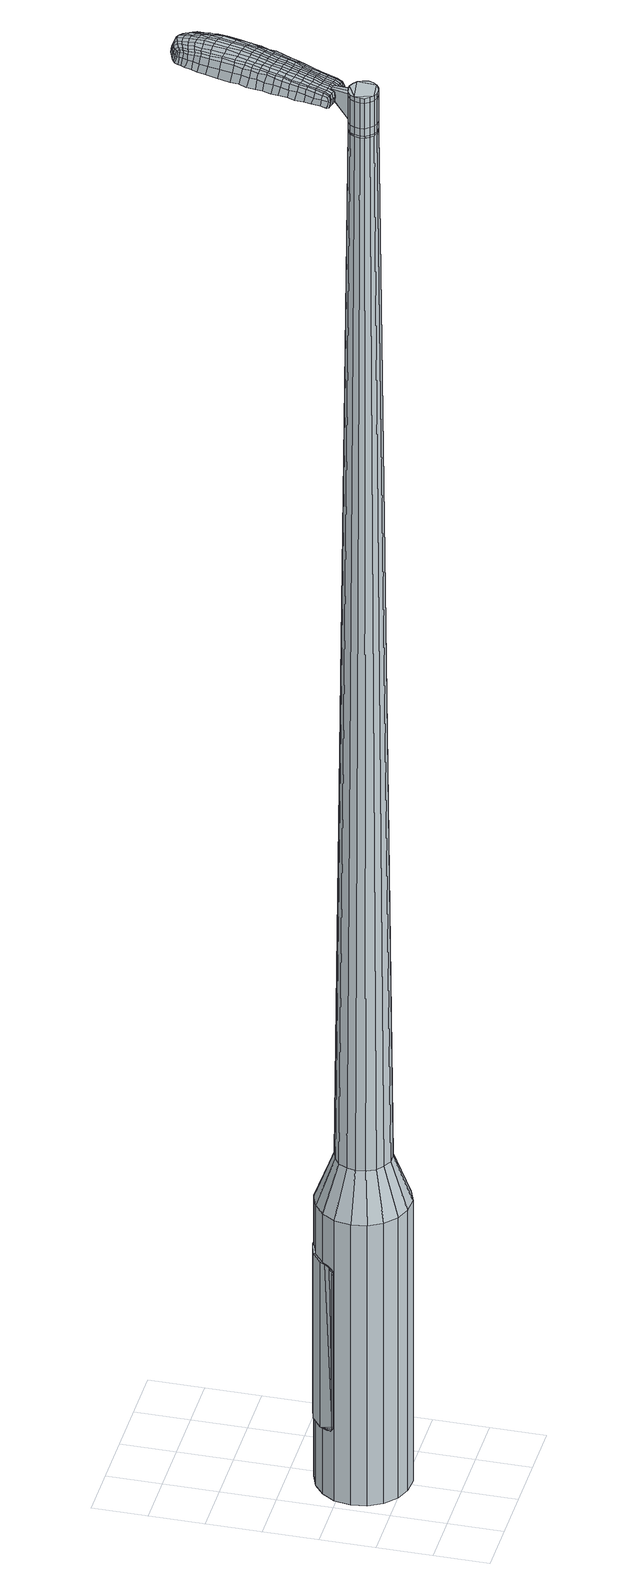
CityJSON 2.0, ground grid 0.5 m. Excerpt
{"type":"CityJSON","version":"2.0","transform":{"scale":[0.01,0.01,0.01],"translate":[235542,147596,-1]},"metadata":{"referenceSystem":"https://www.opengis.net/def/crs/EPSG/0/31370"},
"CityObjects":{
"object1":{"type":"GenericCityObject","attributes":{"cluster":399,"mean_distance_to_centroid":0.333,"new_centroid_x":235542.51,"new_centroid_y":147596.84,"mean_distance_to_camera":10.88,"H1":11.17,"H2":10.38,"Z_final":113.02,"cluster2":-1,"proj_x":235547.45,"proj_y":147597.9,"id_line":52540,"bearing_l":347.89,"distance":5.05,"orientation":"left","G_obj":77.89},"geometry":[{"type":"MultiSurface","lod":"2","boundaries":[[[0,1,2,3]],[[1,4,5,2]],[[4,6,7,5]],[[6,8,9,7]],[[8,10,11,9]],[[10,12,13,11]],[[12,14,15,13]],[[14,16,17,15]],[[16,18,19,17]],[[18,20,21,19]],[[20,22,23,21]],[[22,24,25,23]],[[24,26,27,25]],[[26,28,29,27]],[[28,30,31,29]],[[30,32,33,31]],[[32,34,35,33]],[[34,0,3,35]],[[36,37,38,39]],[[38,40,41,42]],[[41,43,42]],[[42,44,45,46]],[[45,47,46]],[[46,48,49,50]],[[49,51,50]],[[42,46,50,38]],[[50,52,39,38]],[[53,36,39]],[[2,5,7,35]],[[7,9,11,15]],[[11,13,15]],[[15,17,19,23]],[[19,21,23]],[[23,25,27,31]],[[27,29,31]],[[15,23,31,7]],[[31,33,35,7]],[[3,2,35]],[[1,0,54,55]],[[0,34,56,54]],[[34,32,57,56]],[[32,30,58,57]],[[30,28,59,58]],[[28,26,60,59]],[[26,24,61,60]],[[24,22,62,61]],[[22,20,63,62]],[[20,18,64,63]],[[18,16,65,64]],[[16,14,66,65]],[[14,12,67,66]],[[12,10,68,67]],[[10,8,69,68]],[[8,6,70,69]],[[6,4,71,70]],[[4,1,55,71]],[[55,54,72,73]],[[54,56,74,72]],[[56,57,75,74]],[[57,58,76,75]],[[58,59,77,76]],[[59,60,78,77]],[[60,61,79,78]],[[61,62,80,79]],[[62,63,81,80]],[[63,64,82,81]],[[64,65,83,82]],[[65,66,84,83]],[[66,67,85,84]],[[67,68,86,85]],[[68,69,87,86]],[[69,70,88,87]],[[70,71,89,88]],[[71,55,73,89]],[[72,90,91,73]],[[74,92,90,72]],[[93,94,92,74]],[[95,96,94,93]],[[77,97,96,95]],[[78,98,97,77]],[[99,100,98,78]],[[80,101,100,99]],[[81,102,101,80]],[[82,103,102,81]],[[83,104,103,82]],[[105,106,104,83]],[[85,107,106,105]],[[108,109,107,85]],[[110,111,109,108]],[[112,113,111,110]],[[114,115,113,112]],[[73,91,115,114]],[[116,117,118,119]],[[120,116,119,121]],[[122,120,121,123]],[[124,122,123,125]],[[126,124,125,127]],[[128,126,127,129]],[[130,128,129,131]],[[132,130,131,133]],[[134,132,133,135]],[[136,134,135,137]],[[138,136,137,139]],[[140,138,139,141]],[[142,140,141,143]],[[144,142,143,145]],[[146,144,145,147]],[[148,146,147,149]],[[75,93,74]],[[75,76,95,93]],[[76,77,95]],[[79,99,78]],[[79,80,99]],[[84,105,83]],[[84,85,105]],[[86,108,85]],[[86,87,110,108]],[[87,88,112,110]],[[88,89,114,112]],[[89,73,114]],[[150,115,91]],[[150,151,113,115]],[[151,152,111,113]],[[152,153,109,111]],[[153,107,109]],[[154,106,107]],[[154,104,106]],[[155,100,101]],[[155,98,100]],[[156,96,97]],[[156,157,94,96]],[[157,92,94]],[[39,52,148,158]],[[91,90,159,149]],[[53,39,158,117]],[[90,92,118,159]],[[36,53,117,116]],[[92,157,119,118]],[[37,36,116,120]],[[157,156,121,119]],[[38,37,120,122]],[[156,97,123,121]],[[40,38,122,124]],[[97,98,125,123]],[[41,40,124,126]],[[98,155,127,125]],[[43,41,126,128]],[[155,101,129,127]],[[42,43,128,130]],[[101,102,131,129]],[[44,42,130,132]],[[102,103,133,131]],[[45,44,132,134]],[[103,104,135,133]],[[47,45,134,136]],[[104,154,137,135]],[[46,47,136,138]],[[154,107,139,137]],[[48,46,138,140]],[[107,153,141,139]],[[49,48,140,142]],[[153,152,143,141]],[[51,49,142,144]],[[152,151,145,143]],[[50,51,144,146]],[[151,150,147,145]],[[52,50,146,148]],[[150,91,149,147]],[[148,149,160,161]],[[149,159,162,160]],[[159,118,163,162]],[[118,117,164,163]],[[117,158,165,164]],[[158,148,161,165]],[[166,167,168,169]],[[170,166,169,171]],[[166,170,172,173]],[[167,166,173,174]],[[175,176,177,178]],[[179,175,178,180]],[[175,179,181,182]],[[176,175,182,183]],[[184,185,186,187]],[[188,184,187,189]],[[184,188,190,191]],[[185,184,191,192]],[[193,194,195,196]],[[197,193,196,198]],[[193,197,199,200]],[[194,193,200,201]],[[202,203,204,205]],[[206,202,205,207]],[[202,206,208,209]],[[203,202,209,210]],[[211,212,213,214]],[[215,211,214,216]],[[211,215,217,218]],[[212,211,218,219]],[[220,221,222,223]],[[212,220,223,213]],[[220,212,219,224]],[[221,220,224,225]],[[226,227,228,229]],[[221,226,229,222]],[[226,221,225,230]],[[227,226,230,231]],[[232,170,171,233]],[[227,232,233,228]],[[232,227,231,234]],[[170,232,234,172]],[[235,236,237,238]],[[239,235,238,240]],[[235,239,241,242]],[[236,235,242,243]],[[244,245,246,247]],[[236,244,247,237]],[[244,236,243,248]],[[245,244,248,249]],[[250,251,252,253]],[[245,250,253,246]],[[250,245,249,254]],[[251,250,254,255]],[[256,257,258,259]],[[251,256,259,252]],[[256,251,255,260]],[[257,256,260,261]],[[262,167,174,263]],[[257,262,263,258]],[[262,257,261,264]],[[167,262,264,168]],[[265,266,267,268]],[[269,265,268,270]],[[265,269,271,272]],[[266,265,272,273]],[[274,275,276,277]],[[266,274,277,267]],[[274,266,273,278]],[[275,274,278,279]],[[280,281,282,283]],[[275,280,283,276]],[[280,275,279,284]],[[281,280,284,285]],[[286,179,180,287]],[[281,286,287,282]],[[286,281,285,288]],[[179,286,288,181]],[[289,290,291,292]],[[293,289,292,294]],[[289,293,295,296]],[[290,289,296,297]],[[298,299,300,301]],[[290,298,301,291]],[[298,290,297,302]],[[299,298,302,303]],[[304,305,306,307]],[[299,304,307,300]],[[304,299,303,308]],[[305,304,308,309]],[[310,311,312,313]],[[305,310,313,306]],[[310,305,309,314]],[[311,310,314,315]],[[316,176,183,317]],[[311,316,317,312]],[[316,311,315,318]],[[176,316,318,177]],[[319,205,204,320]],[[321,319,320,322]],[[319,321,323,324]],[[205,319,324,207]],[[325,321,322,326]],[[327,325,326,328]],[[325,327,329,330]],[[321,325,330,323]],[[331,327,328,332]],[[333,331,332,334]],[[331,333,335,336]],[[327,331,336,329]],[[337,333,334,338]],[[339,337,338,340]],[[337,339,341,342]],[[333,337,342,335]],[[343,339,340,344]],[[194,343,344,195]],[[343,194,201,345]],[[339,343,345,341]],[[346,347,192,191]],[[348,346,191,190]],[[346,348,349,350]],[[347,346,350,351]],[[352,353,351,350]],[[354,352,350,349]],[[352,354,355,356]],[[353,352,356,357]],[[358,359,357,356]],[[360,358,356,355]],[[358,360,361,362]],[[359,358,362,363]],[[364,365,363,362]],[[366,364,362,361]],[[364,366,199,197]],[[365,364,197,198]],[[367,368,369,370]],[[269,367,370,271]],[[367,269,270,371]],[[368,367,371,372]],[[373,188,189,374]],[[368,373,374,369]],[[373,368,372,375]],[[188,373,375,190]],[[376,377,378,379]],[[215,376,379,217]],[[376,215,216,380]],[[377,376,380,381]],[[382,383,384,385]],[[377,382,385,378]],[[382,377,381,386]],[[383,382,386,387]],[[388,185,192,389]],[[383,388,389,384]],[[388,383,387,390]],[[185,388,390,186]],[[391,392,393,394]],[[173,391,394,174]],[[391,173,172,395]],[[392,391,395,396]],[[397,398,399,400]],[[392,397,400,393]],[[397,392,396,401]],[[398,397,401,402]],[[403,196,195,404]],[[398,403,404,399]],[[403,398,402,405]],[[196,403,405,198]],[[406,407,408,409]],[[178,406,409,180]],[[406,178,177,410]],[[407,406,410,411]],[[412,200,199,413]],[[407,412,413,408]],[[412,407,411,414]],[[200,412,414,201]],[[415,416,417,418]],[[293,415,418,295]],[[415,293,294,419]],[[416,415,419,420]],[[421,206,207,422]],[[416,421,422,417]],[[421,416,420,423]],[[206,421,423,208]],[[424,425,426,427]],[[239,424,427,241]],[[424,239,240,428]],[[425,424,428,429]],[[430,431,432,433]],[[425,430,433,426]],[[430,425,429,434]],[[431,430,434,435]],[[436,203,210,437]],[[431,436,437,432]],[[436,431,435,438]],[[203,436,438,204]],[[439,440,429,428]],[[238,439,428,240]],[[439,238,237,441]],[[440,439,441,442]],[[443,444,435,434]],[[440,443,434,429]],[[443,440,442,445]],[[444,443,445,446]],[[447,320,204,438]],[[444,447,438,435]],[[447,444,446,448]],[[320,447,448,322]],[[449,450,451,452]],[[296,449,452,297]],[[449,296,295,418]],[[450,449,418,417]],[[453,324,323,454]],[[450,453,454,451]],[[453,450,417,422]],[[324,453,422,207]],[[455,456,442,441]],[[247,455,441,237]],[[455,247,246,457]],[[456,455,457,458]],[[459,460,446,445]],[[456,459,445,442]],[[459,456,458,461]],[[460,459,461,462]],[[463,326,322,448]],[[460,463,448,446]],[[463,460,462,464]],[[326,463,464,328]],[[465,466,467,468]],[[302,465,468,303]],[[465,302,297,452]],[[466,465,452,451]],[[469,330,329,470]],[[466,469,470,467]],[[469,466,451,454]],[[330,469,454,323]],[[471,472,458,457]],[[253,471,457,246]],[[471,253,252,473]],[[472,471,473,474]],[[475,476,462,461]],[[472,475,461,458]],[[475,472,474,477]],[[476,475,477,478]],[[479,332,328,464]],[[476,479,464,462]],[[479,476,478,480]],[[332,479,480,334]],[[481,482,483,484]],[[308,481,484,309]],[[481,308,303,468]],[[482,481,468,467]],[[485,336,335,486]],[[482,485,486,483]],[[485,482,467,470]],[[336,485,470,329]],[[487,488,474,473]],[[259,487,473,252]],[[487,259,258,489]],[[488,487,489,490]],[[491,492,478,477]],[[488,491,477,474]],[[491,488,490,493]],[[492,491,493,494]],[[495,338,334,480]],[[492,495,480,478]],[[495,492,494,496]],[[338,495,496,340]],[[497,498,499,500]],[[314,497,500,315]],[[497,314,309,484]],[[498,497,484,483]],[[501,342,341,502]],[[498,501,502,499]],[[501,498,483,486]],[[342,501,486,335]],[[503,504,490,489]],[[263,503,489,258]],[[503,263,174,394]],[[504,503,394,393]],[[505,506,494,493]],[[504,505,493,490]],[[505,504,393,400]],[[506,505,400,399]],[[507,344,340,496]],[[506,507,496,494]],[[507,506,399,404]],[[344,507,404,195]],[[508,509,411,410]],[[318,508,410,177]],[[508,318,315,500]],[[509,508,500,499]],[[510,345,201,414]],[[509,510,414,411]],[[510,509,499,502]],[[345,510,502,341]],[[511,512,372,371]],[[268,511,371,270]],[[511,268,267,513]],[[512,511,513,514]],[[515,348,190,375]],[[512,515,375,372]],[[515,512,514,516]],[[348,515,516,349]],[[517,518,519,520]],[[218,517,520,219]],[[517,218,217,379]],[[518,517,379,378]],[[521,522,523,524]],[[518,521,524,519]],[[521,518,378,385]],[[522,521,385,384]],[[525,347,351,526]],[[522,525,526,523]],[[525,522,384,389]],[[347,525,389,192]],[[527,528,514,513]],[[277,527,513,267]],[[527,277,276,529]],[[528,527,529,530]],[[531,354,349,516]],[[528,531,516,514]],[[531,528,530,532]],[[354,531,532,355]],[[533,534,535,536]],[[224,533,536,225]],[[533,224,219,520]],[[534,533,520,519]],[[537,538,539,540]],[[534,537,540,535]],[[537,534,519,524]],[[538,537,524,523]],[[541,353,357,542]],[[538,541,542,539]],[[541,538,523,526]],[[353,541,526,351]],[[543,544,530,529]],[[283,543,529,276]],[[543,283,282,545]],[[544,543,545,546]],[[547,360,355,532]],[[544,547,532,530]],[[547,544,546,548]],[[360,547,548,361]],[[549,550,551,552]],[[230,549,552,231]],[[549,230,225,536]],[[550,549,536,535]],[[553,554,555,556]],[[550,553,556,551]],[[553,550,535,540]],[[554,553,540,539]],[[557,359,363,558]],[[554,557,558,555]],[[557,554,539,542]],[[359,557,542,357]],[[559,560,546,545]],[[287,559,545,282]],[[559,287,180,409]],[[560,559,409,408]],[[561,366,361,548]],[[560,561,548,546]],[[561,560,408,413]],[[366,561,413,199]],[[562,563,396,395]],[[234,562,395,172]],[[562,234,231,552]],[[563,562,552,551]],[[564,565,402,401]],[[563,564,401,396]],[[564,563,551,556]],[[565,564,556,555]],[[566,365,198,405]],[[565,566,405,402]],[[566,565,555,558]],[[365,566,558,363]],[[567,568,569,570]],[[570,569,571,572]],[[573,571,569,574]],[[574,569,568,575]],[[576,577,578,579]],[[579,578,580,581]],[[582,580,578,583]],[[583,578,577,584]],[[585,586,587,588]],[[588,587,589,590]],[[591,589,587,592]],[[592,587,586,593]],[[594,595,596,597]],[[597,596,598,599]],[[600,598,596,601]],[[601,596,595,602]],[[603,604,605,606]],[[606,605,607,608]],[[609,607,605,610]],[[610,605,604,611]],[[612,613,614,615]],[[615,614,616,617]],[[618,616,614,619]],[[619,614,613,620]],[[621,622,623,624]],[[624,623,613,612]],[[620,613,623,625]],[[625,623,622,626]],[[627,628,629,630]],[[630,629,622,621]],[[626,622,629,631]],[[631,629,628,632]],[[572,571,633,634]],[[634,633,628,627]],[[632,628,633,635]],[[635,633,571,573]],[[636,637,638,639]],[[639,638,640,641]],[[642,640,638,643]],[[643,638,637,644]],[[645,646,647,648]],[[648,647,637,636]],[[644,637,647,649]],[[649,647,646,650]],[[651,652,653,654]],[[654,653,646,645]],[[650,646,653,655]],[[655,653,652,656]],[[657,658,659,660]],[[660,659,652,651]],[[656,652,659,661]],[[661,659,658,662]],[[575,568,663,664]],[[664,663,658,657]],[[662,658,663,665]],[[665,663,568,567]],[[666,667,668,669]],[[669,668,670,671]],[[672,670,668,673]],[[673,668,667,674]],[[675,676,677,678]],[[678,677,667,666]],[[674,667,677,679]],[[679,677,676,680]],[[681,682,683,684]],[[684,683,676,675]],[[680,676,683,685]],[[685,683,682,686]],[[581,580,687,688]],[[688,687,682,681]],[[686,682,687,689]],[[689,687,580,582]],[[690,691,692,693]],[[693,692,694,695]],[[696,694,692,697]],[[697,692,691,698]],[[699,700,701,702]],[[702,701,691,690]],[[698,691,701,703]],[[703,701,700,704]],[[705,706,707,708]],[[708,707,700,699]],[[704,700,707,709]],[[709,707,706,710]],[[711,712,713,714]],[[714,713,706,705]],[[710,706,713,715]],[[715,713,712,716]],[[584,577,717,718]],[[718,717,712,711]],[[716,712,717,719]],[[719,717,577,576]],[[603,606,720,721]],[[721,720,722,723]],[[724,722,720,725]],[[725,720,606,608]],[[723,722,726,727]],[[727,726,728,729]],[[730,728,726,731]],[[731,726,722,724]],[[729,728,732,733]],[[733,732,734,735]],[[736,734,732,737]],[[737,732,728,730]],[[735,734,738,739]],[[739,738,740,741]],[[742,740,738,743]],[[743,738,734,736]],[[741,740,744,745]],[[745,744,595,594]],[[602,595,744,746]],[[746,744,740,742]],[[593,747,748,592]],[[592,748,749,591]],[[750,749,748,751]],[[751,748,747,752]],[[752,753,754,751]],[[751,754,755,750]],[[756,755,754,757]],[[757,754,753,758]],[[758,759,760,757]],[[757,760,761,756]],[[762,761,760,763]],[[763,760,759,764]],[[764,765,766,763]],[[763,766,767,762]],[[600,767,766,598]],[[598,766,765,599]],[[768,769,770,771]],[[771,770,670,672]],[[671,670,770,772]],[[772,770,769,773]],[[590,589,774,775]],[[775,774,769,768]],[[773,769,774,776]],[[776,774,589,591]],[[777,778,779,780]],[[780,779,616,618]],[[617,616,779,781]],[[781,779,778,782]],[[783,784,785,786]],[[786,785,778,777]],[[782,778,785,787]],[[787,785,784,788]],[[593,586,789,790]],[[790,789,784,783]],[[788,784,789,791]],[[791,789,586,585]],[[792,793,794,795]],[[795,794,574,575]],[[573,574,794,796]],[[796,794,793,797]],[[798,799,800,801]],[[801,800,793,792]],[[797,793,800,802]],[[802,800,799,803]],[[594,597,804,805]],[[805,804,799,798]],[[803,799,804,806]],[[806,804,597,599]],[[807,808,809,810]],[[810,809,579,581]],[[576,579,809,811]],[[811,809,808,812]],[[600,601,813,814]],[[814,813,808,807]],[[812,808,813,815]],[[815,813,601,602]],[[816,817,818,819]],[[819,818,694,696]],[[695,694,818,820]],[[820,818,817,821]],[[608,607,822,823]],[[823,822,817,816]],[[821,817,822,824]],[[824,822,607,609]],[[825,826,640,827]],[[827,640,642]],[[641,640,828]],[[828,640,826,829]],[[830,831,832,833]],[[833,832,826,825]],[[829,826,832,834]],[[834,832,831,835]],[[611,604,836,837]],[[837,836,831,830]],[[835,831,836,838]],[[838,836,604,603]],[[829,839,840,828]],[[828,840,639,641]],[[636,639,840,841]],[[840,839,841]],[[835,842,843,834]],[[834,843,839,829]],[[841,839,843,844]],[[844,843,842,845]],[[603,721,846,838]],[[838,846,842,835]],[[845,842,846,847]],[[847,846,721,723]],[[848,849,850,851]],[[851,850,697,698]],[[696,697,850,819]],[[819,850,849,816]],[[724,725,852,853]],[[853,852,849,848]],[[816,849,852,823]],[[823,852,725,608]],[[841,854,648,636]],[[645,648,854,855]],[[855,854,856]],[[845,857,858,844]],[[844,858,854,841]],[[856,854,858,859]],[[859,858,857,860]],[[723,727,861,847]],[[847,861,857,845]],[[860,857,861,862]],[[862,861,727,729]],[[863,864,865,866]],[[866,865,703,704]],[[698,703,865,851]],[[851,865,864,848]],[[730,731,867,868]],[[868,867,864,863]],[[848,864,867,853]],[[853,867,731,724]],[[856,869,870,855]],[[855,870,654,645]],[[651,654,870,871]],[[871,870,869,872]],[[860,873,874,859]],[[859,874,869,856]],[[872,869,874,875]],[[875,874,873,876]],[[729,733,877,862]],[[862,877,873,860]],[[876,873,877,878]],[[878,877,733,735]],[[879,880,881,882]],[[882,881,709,710]],[[704,709,881,866]],[[866,881,880,863]],[[736,737,883,884]],[[884,883,880,879]],[[863,880,883,868]],[[868,883,737,730]],[[872,885,886,871]],[[871,886,660,651]],[[657,660,886,887]],[[887,886,885,888]],[[876,889,890,875]],[[875,890,885,872]],[[888,885,890,891]],[[891,890,889,892]],[[735,739,893,878]],[[878,893,889,876]],[[892,889,893,894]],[[894,893,739,741]],[[895,896,897,898]],[[898,897,715,716]],[[710,715,897,882]],[[882,897,896,879]],[[742,743,899,900]],[[900,899,896,895]],[[879,896,899,884]],[[884,899,743,736]],[[888,901,902,887]],[[887,902,664,657]],[[575,664,902,795]],[[795,902,901,792]],[[892,903,904,891]],[[891,904,901,888]],[[792,901,904,801]],[[801,904,903,798]],[[741,745,905,894]],[[894,905,903,892]],[[798,903,905,805]],[[805,905,745,594]],[[812,906,907,811]],[[811,907,719,576]],[[716,719,907,898]],[[898,907,906,895]],[[602,746,908,815]],[[815,908,906,812]],[[895,906,908,900]],[[900,908,746,742]],[[773,909,910,772]],[[772,910,669,671]],[[666,669,910,911]],[[911,910,909,912]],[[591,749,913,776]],[[776,913,909,773]],[[912,909,913,914]],[[914,913,749,750]],[[915,916,917,918]],[[918,917,619,620]],[[618,619,917,780]],[[780,917,916,777]],[[919,920,921,922]],[[922,921,916,915]],[[777,916,921,786]],[[786,921,920,783]],[[752,747,923,924]],[[924,923,920,919]],[[783,920,923,790]],[[790,923,747,593]],[[912,925,926,911]],[[911,926,678,666]],[[675,678,926,927]],[[927,926,925,928]],[[750,755,929,914]],[[914,929,925,912]],[[928,925,929,930]],[[930,929,755,756]],[[931,932,933,934]],[[934,933,625,626]],[[620,625,933,918]],[[918,933,932,915]],[[935,936,937,938]],[[938,937,932,931]],[[915,932,937,922]],[[922,937,936,919]],[[758,753,939,940]],[[940,939,936,935]],[[919,936,939,924]],[[924,939,753,752]],[[928,941,942,927]],[[927,942,684,675]],[[681,684,942,943]],[[943,942,941,944]],[[756,761,945,930]],[[930,945,941,928]],[[944,941,945,946]],[[946,945,761,762]],[[947,948,949,950]],[[950,949,631,632]],[[626,631,949,934]],[[934,949,948,931]],[[951,952,953,954]],[[954,953,948,947]],[[931,948,953,938]],[[938,953,952,935]],[[764,759,955,956]],[[956,955,952,951]],[[935,952,955,940]],[[940,955,759,758]],[[944,957,958,943]],[[943,958,688,681]],[[581,688,958,810]],[[810,958,957,807]],[[762,767,959,946]],[[946,959,957,944]],[[807,957,959,814]],[[814,959,767,600]],[[797,960,961,796]],[[796,961,635,573]],[[632,635,961,950]],[[950,961,960,947]],[[803,962,963,802]],[[802,963,960,797]],[[947,960,963,954]],[[954,963,962,951]],[[599,765,964,806]],[[806,964,962,803]],[[951,962,964,956]],[[956,964,765,764]],[[567,570,169,168]],[[570,572,171,169]],[[582,583,182,181]],[[583,584,183,182]],[[585,588,187,186]],[[588,590,189,187]],[[609,610,209,208]],[[610,611,210,209]],[[612,615,214,213]],[[615,617,216,214]],[[621,624,223,222]],[[624,612,213,223]],[[627,630,229,228]],[[630,621,222,229]],[[572,634,233,171]],[[634,627,228,233]],[[642,643,242,241]],[[643,644,243,242]],[[644,649,248,243]],[[649,650,249,248]],[[650,655,254,249]],[[655,656,255,254]],[[656,661,260,255]],[[661,662,261,260]],[[662,665,264,261]],[[665,567,168,264]],[[672,673,272,271]],[[673,674,273,272]],[[674,679,278,273]],[[679,680,279,278]],[[680,685,284,279]],[[685,686,285,284]],[[686,689,288,285]],[[689,582,181,288]],[[690,693,292,291]],[[693,695,294,292]],[[699,702,301,300]],[[702,690,291,301]],[[705,708,307,306]],[[708,699,300,307]],[[711,714,313,312]],[[714,705,306,313]],[[584,718,317,183]],[[718,711,312,317]],[[768,771,370,369]],[[771,672,271,370]],[[590,775,374,189]],[[775,768,369,374]],[[617,781,380,216]],[[781,782,381,380]],[[782,787,386,381]],[[787,788,387,386]],[[788,791,390,387]],[[791,585,186,390]],[[695,820,419,294]],[[820,821,420,419]],[[821,824,423,420]],[[824,609,208,423]],[[825,827,427,426]],[[827,642,241,427]],[[830,833,433,432]],[[833,825,426,433]],[[611,837,437,210]],[[837,830,432,437]],[[965,966,967,968]],[[969,970,968,967]],[[971,972,973,974]],[[975,976,977,978]],[[966,979,980,967]],[[981,969,967,980]],[[982,971,974,983]],[[984,985,976,975]],[[979,986,987,980]],[[987,988,981,980]],[[989,982,983,990]],[[991,985,984,992]],[[986,993,994,987]],[[994,995,988,987]],[[996,989,990,997]],[[998,991,992,999]],[[1000,1001,1002,1003]],[[1004,1005,1001,1000]],[[1004,1006,1007,1005]],[[1006,1008,1009,1007]],[[1010,1011,1012,1013]],[[1014,1015,1011,1010]],[[1016,1017,1015,1014]],[[1018,1019,1017,1016]],[[1013,1002,1001,1010]],[[1010,1001,1005,1014]],[[1005,1007,1016,1014]],[[1007,1009,1018,1016]],[[974,973,970,969]],[[983,974,969,981]],[[988,990,983,981]],[[995,997,990,988]],[[975,978,972,971]],[[984,975,971,982]],[[992,984,982,989]],[[999,992,989,996]],[[976,1000,1003,977]],[[985,1004,1000,976]],[[1006,1004,985,991]],[[1008,1006,991,998]],[[1020,1021,1022,1023]],[[1022,1024,1025,1026]],[[1022,1026,1027,1028]],[[1022,1028,1023]],[[1029,1020,1023,1030]],[[1031,1030,1023,1032]],[[1033,1032,1023]],[[1034,1022,1021,1035]],[[1036,1034,1035,1037]],[[1038,1036,1037,1039]],[[1040,1038,1039,1041]],[[1042,1040,1041,1043]],[[1043,1044,1045,1046]],[[1043,1046,1047,1048]],[[1043,1048,1049,1050]],[[1049,1051,1052,1053]],[[1049,1053,1054,1055]],[[1049,1055,1050]],[[1043,1050,1042]],[[1056,1057,1021,1020]],[[1058,1059,1024,1022]],[[1060,1061,1033,1023]],[[1057,1062,1035,1021]],[[1063,1058,1022,1034]],[[1062,1064,1037,1035]],[[1065,1063,1034,1036]],[[1064,1066,1039,1037]],[[1067,1065,1036,1038]],[[1066,1068,1041,1039]],[[1069,1067,1038,1040]],[[1068,1070,1043,1041]],[[1071,1069,1040,1042]],[[1070,1072,1044,1043]],[[1073,1074,1051,1049]],[[1075,1071,1042,1050]],[[1045,1044,1072,1076]],[[1046,1045,1076,1077]],[[1047,1046,1077,1078]],[[1048,1047,1078,1079]],[[1049,1048,1079,1073]],[[1080,1056,1020,1029]],[[1081,1080,1029,1030]],[[1082,1081,1030,1031]],[[1083,1082,1031,1032]],[[1061,1083,1032,1033]],[[1025,1024,1059,1084]],[[1052,1051,1074,1085]],[[1026,1025,1084,1086]],[[1027,1026,1086,1087]],[[1028,1027,1087,1088]],[[1023,1028,1088,1060]],[[1053,1052,1085,1089]],[[1054,1053,1089,1090]],[[1055,1054,1090,1091]],[[1050,1055,1091,1075]]]}]}
},
"vertices":[
[59,127,384],[73,122,384],[73,122,96],[59,127,96],[84,112,384],[84,112,96],[90,99,384],[90,99,96],[92,84,384],[92,84,96],[89,70,384],[89,70,96],[82,58,384],[82,58,96],[70,49,384],[70,49,96],[56,44,384],[56,44,96],[41,45,384],[41,45,96],[28,50,384],[28,50,96],[17,60,384],[17,60,96],[10,73,384],[10,73,96],[8,87,384],[8,87,96],[11,102,384],[11,102,96],[19,114,384],[19,114,96],[30,123,384],[30,123,96],[44,128,384],[44,128,96],[44,98,1524],[40,95,1524],[38,91,1524],[53,99,1524],[37,86,1524],[37,82,1524],[43,75,1524],[40,78,1524],[47,73,1524],[52,73,1524],[60,77,1524],[56,74,1524],[63,81,1524],[64,85,1524],[61,94,1524],[63,90,1524],[57,97,1524],[48,99,1524],[55,111,429],[64,107,429],[47,111,429],[38,108,429],[31,103,429],[27,95,429],[25,87,429],[26,78,429],[30,70,429],[37,65,429],[45,61,429],[54,61,429],[62,64,429],[69,69,429],[73,76,429],[75,85,429],[74,94,429],[70,101,429],[53,99,1483],[57,97,1483],[48,99,1483],[44,98,1483],[40,95,1483],[38,91,1483],[37,86,1483],[37,82,1483],[40,78,1483],[43,75,1483],[47,73,1483],[52,73,1483],[56,74,1483],[60,77,1483],[63,81,1483],[64,85,1483],[63,90,1483],[61,94,1483],[53,99,1485],[57,97,1485],[48,99,1485],[44,97,1483],[44,97,1485],[41,95,1483],[41,95,1485],[38,91,1485],[37,86,1485],[38,82,1483],[38,82,1485],[40,78,1485],[43,75,1485],[47,73,1485],[52,73,1485],[56,75,1483],[56,75,1485],[60,77,1485],[62,81,1483],[62,81,1485],[63,85,1483],[63,85,1485],[62,90,1483],[62,90,1485],[60,94,1483],[60,94,1485],[44,98,1519],[48,99,1519],[48,99,1493],[44,98,1493],[40,95,1519],[40,95,1493],[38,91,1519],[38,91,1493],[37,86,1519],[37,86,1493],[37,82,1519],[37,82,1493],[40,78,1519],[40,78,1493],[43,75,1519],[43,75,1493],[47,73,1519],[47,73,1493],[52,73,1519],[52,73,1493],[56,74,1519],[56,74,1493],[60,77,1519],[60,77,1493],[63,81,1519],[63,81,1493],[64,85,1519],[64,85,1493],[63,90,1519],[63,90,1493],[61,94,1519],[61,94,1493],[57,97,1519],[57,97,1493],[61,94,1485],[63,90,1485],[64,85,1485],[63,81,1485],[56,74,1485],[37,82,1485],[40,95,1485],[44,98,1485],[53,99,1519],[53,99,1493],[60,117,1513],[60,117,1518],[57,117,1513],[54,118,1513],[54,118,1518],[57,117,1518],[92,186,1519],[90,179,1518],[92,180,1509],[93,187,1510],[94,194,1519],[95,195,1510],[92,193,1526],[90,185,1525],[88,178,1525],[54,194,1519],[53,187,1518],[54,186,1525],[55,193,1525],[55,202,1519],[57,201,1526],[54,204,1510],[53,196,1510],[51,189,1509],[86,262,1519],[90,261,1519],[90,262,1513],[87,263,1513],[82,262,1519],[82,263,1513],[82,260,1524],[86,260,1524],[90,260,1524],[71,190,1530],[69,182,1529],[73,182,1529],[74,189,1530],[73,199,1531],[76,198,1531],[69,199,1530],[67,190,1530],[66,183,1529],[54,111,1512],[57,110,1512],[57,111,1517],[55,112,1517],[51,111,1512],[52,112,1517],[51,112,1506],[54,112,1506],[57,111,1506],[103,244,1519],[102,241,1519],[104,241,1512],[104,244,1512],[103,246,1518],[104,247,1512],[102,246,1522],[101,244,1523],[101,241,1524],[102,236,1519],[101,230,1519],[103,231,1512],[103,237,1512],[100,236,1524],[100,230,1525],[100,224,1519],[99,217,1519],[100,218,1511],[102,225,1511],[99,224,1526],[97,216,1526],[96,205,1519],[98,206,1510],[95,205,1526],[72,114,1513],[74,122,1513],[73,121,1518],[71,114,1517],[70,109,1512],[70,110,1516],[71,110,1506],[73,115,1507],[75,122,1507],[76,129,1514],[78,136,1515],[77,136,1520],[75,129,1519],[77,130,1507],[80,137,1507],[80,143,1515],[82,151,1516],[80,150,1522],[79,143,1521],[82,144,1508],[84,151,1508],[84,158,1517],[86,165,1517],[84,164,1524],[82,157,1523],[86,159,1508],[88,166,1509],[88,172,1518],[86,171,1524],[90,173,1509],[68,252,1519],[67,249,1519],[68,248,1524],[69,252,1523],[69,254,1518],[70,254,1522],[68,256,1512],[67,253,1512],[66,250,1512],[65,244,1519],[64,239,1519],[65,238,1525],[66,244,1524],[64,246,1512],[62,240,1512],[62,233,1519],[60,225,1519],[61,224,1526],[63,232,1526],[61,235,1511],[59,227,1511],[58,214,1519],[59,213,1526],[57,216,1510],[42,121,1513],[43,128,1513],[43,130,1507],[42,122,1507],[42,115,1512],[41,116,1506],[43,116,1516],[43,120,1517],[44,127,1518],[45,136,1514],[46,143,1515],[45,145,1507],[44,137,1507],[46,135,1519],[47,142,1520],[47,151,1515],[48,158,1516],[47,160,1508],[46,152,1508],[48,150,1521],[49,157,1522],[49,165,1517],[50,173,1517],[49,174,1509],[48,167,1508],[50,164,1523],[52,171,1524],[52,180,1518],[50,181,1509],[53,179,1524],[56,117,1519],[58,117,1519],[57,124,1520],[60,124,1520],[54,125,1520],[53,118,1519],[59,132,1522],[61,131,1522],[60,139,1523],[63,138,1523],[57,140,1523],[56,132,1521],[62,146,1524],[65,146,1524],[63,153,1525],[66,153,1525],[60,154,1525],[59,147,1524],[65,161,1526],[68,160,1526],[66,168,1527],[69,167,1527],[63,169,1527],[62,161,1526],[68,175,1528],[71,175,1528],[64,176,1528],[85,258,1527],[89,257,1527],[81,257,1526],[80,253,1527],[84,253,1528],[88,252,1528],[83,247,1529],[87,246,1529],[79,247,1528],[77,240,1530],[82,240,1530],[85,239,1530],[80,233,1531],[84,232,1531],[76,233,1530],[74,224,1531],[78,224,1531],[82,223,1531],[75,211,1531],[79,210,1531],[72,212,1531],[70,256,1518],[73,258,1519],[72,259,1513],[69,257,1513],[71,255,1523],[73,257,1523],[77,260,1519],[77,261,1513],[77,259,1524],[102,249,1518],[101,251,1518],[100,250,1523],[101,247,1523],[103,249,1513],[102,252,1513],[99,254,1519],[96,257,1519],[96,256,1524],[98,253,1523],[100,255,1513],[97,258,1513],[93,260,1519],[93,258,1524],[94,260,1513],[88,185,1528],[86,186,1528],[85,179,1528],[86,178,1527],[90,194,1528],[89,194,1529],[84,186,1529],[81,187,1530],[79,180,1529],[82,179,1528],[86,195,1529],[83,196,1530],[77,188,1530],[76,181,1529],[80,197,1531],[57,192,1528],[59,192,1529],[61,201,1529],[58,201,1528],[55,185,1527],[58,185,1528],[63,191,1529],[65,200,1530],[62,184,1528],[43,113,1512],[44,113,1512],[45,114,1517],[43,114,1517],[42,114,1506],[44,114,1506],[48,112,1512],[48,113,1517],[47,113,1506],[69,107,1512],[67,108,1512],[68,109,1506],[70,108,1506],[68,109,1517],[67,109,1517],[65,108,1512],[62,109,1512],[63,110,1506],[65,109,1506],[65,110,1517],[62,110,1517],[59,109,1512],[60,110,1506],[60,111,1517],[69,114,1519],[68,114,1519],[71,121,1520],[70,122,1520],[66,115,1519],[63,115,1519],[67,122,1520],[65,123,1520],[61,116,1519],[62,123,1520],[44,120,1519],[46,119,1519],[48,127,1520],[46,127,1520],[49,118,1519],[51,126,1520],[73,129,1521],[72,129,1521],[75,136,1522],[73,136,1522],[69,129,1521],[67,130,1521],[71,137,1522],[68,137,1523],[64,131,1522],[66,138,1523],[47,134,1521],[49,134,1521],[50,141,1522],[48,142,1522],[52,133,1521],[54,140,1522],[77,143,1523],[75,143,1523],[79,150,1524],[77,150,1524],[73,144,1523],[70,144,1524],[75,151,1525],[72,152,1525],[67,145,1524],[69,152,1525],[49,149,1523],[51,149,1523],[53,156,1524],[51,156,1524],[55,148,1524],[56,155,1525],[81,157,1525],[79,158,1525],[83,164,1526],[81,165,1526],[77,158,1526],[74,159,1526],[78,165,1527],[75,166,1527],[71,159,1526],[72,167,1527],[52,164,1525],[54,163,1525],[55,170,1526],[53,171,1526],[58,162,1526],[59,170,1527],[85,171,1527],[83,172,1527],[80,172,1527],[77,173,1528],[74,174,1528],[54,178,1527],[57,178,1527],[60,177,1528],[70,252,1525],[73,254,1525],[69,249,1526],[72,250,1526],[77,256,1526],[76,252,1527],[100,245,1525],[99,248,1525],[99,244,1526],[100,242,1525],[98,250,1525],[95,253,1526],[95,249,1527],[97,246,1526],[92,255,1526],[92,251,1527],[68,244,1526],[70,245,1527],[66,238,1527],[69,239,1528],[74,246,1528],[73,240,1529],[99,237,1526],[98,238,1527],[97,232,1528],[98,231,1527],[96,241,1527],[93,243,1528],[92,236,1529],[95,234,1528],[90,245,1528],[89,238,1530],[65,232,1528],[67,233,1529],[63,224,1528],[65,224,1529],[71,233,1529],[69,224,1530],[97,225,1528],[96,226,1528],[94,218,1529],[96,217,1528],[93,228,1529],[91,229,1530],[89,221,1530],[92,219,1530],[87,231,1530],[85,222,1531],[61,213,1529],[63,213,1529],[67,212,1530],[93,205,1528],[91,206,1529],[89,207,1530],[86,208,1530],[82,209,1531],[90,180,1509],[88,179,1518],[90,186,1518],[91,187,1509],[92,195,1519],[93,195,1510],[90,194,1525],[88,186,1525],[86,179,1525],[56,185,1525],[55,187,1518],[56,194,1518],[57,192,1525],[57,202,1519],[59,201,1525],[56,204,1510],[55,195,1509],[53,188,1509],[90,260,1513],[89,259,1519],[86,260,1519],[86,261,1513],[83,260,1519],[83,261,1513],[82,258,1524],[86,258,1524],[89,258,1524],[73,182,1528],[70,183,1528],[71,190,1529],[74,189,1529],[73,199,1529],[76,198,1529],[69,199,1529],[68,191,1529],[66,184,1528],[57,113,1516],[57,112,1512],[55,113,1512],[55,114,1516],[52,114,1512],[52,114,1516],[52,114,1506],[55,114,1506],[58,113,1506],[102,241,1512],[100,241,1519],[101,244,1518],[102,244,1512],[101,246,1518],[102,246,1512],[100,245,1522],[99,244,1523],[99,241,1523],[101,231,1512],[99,230,1519],[100,236,1519],[101,237,1512],[99,236,1524],[98,230,1525],[98,218,1511],[97,217,1519],[98,225,1519],[100,226,1511],[97,224,1525],[95,217,1526],[94,206,1519],[96,207,1510],[93,205,1526],[71,122,1518],[72,122,1513],[70,115,1513],[69,115,1517],[68,110,1512],[68,111,1515],[70,111,1506],[71,116,1506],[73,123,1507],[75,136,1520],[76,137,1514],[74,130,1514],[73,129,1519],[76,130,1507],[78,138,1507],[79,151,1522],[80,151,1516],[78,144,1515],[77,144,1521],[80,145,1508],[82,152,1508],[82,165,1523],[84,165,1517],[82,158,1516],[81,158,1522],[84,159,1508],[86,166,1508],[86,172,1517],[84,172,1524],[88,173,1509],[70,248,1523],[69,248,1519],[70,251,1518],[71,251,1523],[71,253,1518],[71,252,1522],[69,254,1512],[69,252,1512],[67,250,1512],[67,237,1525],[65,238,1519],[67,244,1519],[68,243,1524],[66,245,1512],[64,240,1512],[63,224,1526],[62,225,1519],[64,233,1519],[65,232,1525],[63,234,1511],[61,226,1511],[60,214,1519],[61,213,1526],[59,215,1510],[45,129,1507],[45,128,1513],[44,121,1513],[43,122,1506],[44,116,1512],[43,117,1506],[45,116,1515],[45,120,1517],[46,127,1518],[47,144,1507],[48,143,1514],[47,136,1514],[46,137,1507],[48,135,1519],[49,142,1520],[49,159,1508],[50,158,1516],[49,150,1515],[48,152,1508],[50,149,1521],[51,157,1522],[51,174,1508],[52,172,1517],[51,165,1516],[50,167,1508],[52,164,1522],[54,171,1523],[53,180,1517],[52,181,1509],[55,178,1524],[56,118,1518],[58,117,1518],[57,125,1519],[60,124,1519],[55,126,1519],[53,119,1518],[59,132,1520],[62,132,1520],[60,140,1521],[63,139,1521],[58,140,1521],[56,133,1520],[62,147,1523],[65,146,1523],[64,154,1524],[66,153,1524],[60,155,1524],[59,147,1523],[65,161,1525],[68,161,1525],[67,168,1526],[69,168,1526],[63,169,1526],[62,162,1525],[68,176,1527],[71,175,1527],[65,176,1527],[89,255,1526],[85,256,1526],[82,256,1525],[81,252,1526],[85,252,1526],[88,252,1526],[87,245,1528],[83,246,1528],[79,246,1527],[78,239,1528],[82,239,1529],[85,238,1529],[84,232,1530],[80,232,1530],[76,233,1529],[75,224,1530],[78,224,1530],[82,223,1530],[79,210,1530],[76,211,1530],[72,212,1530],[73,257,1513],[74,256,1518],[72,255,1518],[71,256,1512],[72,253,1523],[74,255,1523],[78,258,1519],[78,259,1513],[78,257,1523],[98,249,1523],[99,250,1518],[100,248,1518],[99,247,1523],[101,248,1512],[100,251,1512],[95,254,1523],[95,256,1519],[97,253,1519],[97,252,1523],[98,253,1513],[96,256,1513],[92,258,1519],[92,256,1524],[93,258,1513],[84,179,1527],[86,186,1527],[87,186,1527],[85,179,1526],[89,194,1527],[88,195,1528],[79,181,1528],[80,188,1528],[83,187,1528],[82,180,1527],[85,195,1528],[82,196,1529],[77,189,1529],[76,181,1528],[79,197,1529],[61,201,1528],[60,192,1527],[58,192,1527],[60,201,1527],[57,185,1526],[58,185,1527],[63,191,1528],[65,200,1528],[62,184,1527],[46,116,1516],[45,115,1512],[44,115,1512],[45,116,1516],[43,116,1506],[44,116,1506],[48,114,1512],[49,115,1516],[48,115,1506],[68,111,1506],[67,110,1512],[69,110,1506],[68,111,1516],[67,111,1516],[63,112,1506],[63,111,1512],[65,111,1512],[66,111,1506],[65,112,1516],[62,112,1516],[60,112,1512],[60,112,1506],[60,113,1516],[68,115,1518],[69,115,1518],[70,122,1519],[63,116,1518],[66,116,1518],[67,123,1519],[65,123,1519],[61,117,1518],[62,124,1519],[48,127,1519],[47,120,1518],[46,120,1518],[47,127,1519],[50,119,1518],[51,126,1519],[72,129,1520],[74,136,1521],[73,137,1521],[67,131,1520],[69,130,1520],[71,137,1521],[68,138,1521],[64,131,1520],[66,138,1521],[51,142,1521],[49,134,1520],[48,135,1520],[49,142,1521],[52,134,1520],[54,141,1521],[75,144,1522],[76,144,1522],[78,151,1523],[77,151,1523],[70,145,1522],[73,144,1522],[75,152,1523],[72,152,1524],[67,146,1523],[69,153,1524],[53,156,1523],[52,149,1522],[51,149,1522],[52,157,1523],[55,148,1522],[57,156,1523],[79,158,1524],[80,158,1524],[82,165,1525],[81,165,1525],[74,159,1525],[76,159,1524],[78,166,1525],[75,167,1526],[71,160,1525],[72,167,1526],[56,171,1525],[54,164,1524],[53,164,1524],[54,171,1525],[58,163,1524],[59,170,1525],[82,172,1526],[83,172,1526],[77,174,1527],[80,173,1526],[74,174,1527],[57,178,1526],[56,178,1526],[61,177,1526],[74,253,1524],[72,251,1524],[71,248,1525],[72,250,1525],[77,255,1525],[76,251,1525],[98,243,1525],[98,247,1524],[99,245,1524],[98,241,1525],[94,248,1526],[94,252,1525],[96,249,1524],[96,246,1525],[92,254,1525],[91,250,1526],[71,244,1526],[69,243,1526],[68,238,1526],[69,238,1527],[75,246,1526],[73,239,1527],[96,232,1527],[97,238,1526],[98,236,1526],[97,231,1526],[91,236,1528],[93,242,1527],[95,240,1526],[94,234,1527],[90,244,1527],[88,237,1528],[68,232,1527],[66,232,1527],[64,224,1527],[66,224,1528],[72,233,1528],[70,224,1529],[93,218,1528],[95,226,1527],[96,225,1527],[94,217,1527],[88,221,1529],[90,229,1529],[93,227,1528],[91,219,1528],[87,230,1529],[85,222,1530],[64,212,1528],[62,212,1528],[68,212,1529],[91,206,1528],[92,206,1528],[85,209,1529],[88,207,1529],[82,210,1530],[70,110,1508],[63,112,1508],[71,143,1509],[79,142,1509],[76,164,1510],[85,163,1510],[85,203,1512],[94,201,1512],[90,183,1511],[81,185,1511],[89,221,1513],[91,234,1514],[100,232,1514],[98,219,1513],[56,113,1508],[63,145,1509],[68,166,1510],[76,205,1512],[72,187,1511],[80,223,1513],[83,236,1514],[50,115,1508],[55,147,1509],[59,168,1510],[67,207,1512],[63,189,1511],[74,238,1514],[71,225,1513],[43,116,1508],[48,148,1509],[51,170,1510],[58,209,1512],[54,191,1511],[65,239,1514],[62,226,1513],[94,247,1514],[93,252,1514],[100,250,1514],[102,245,1514],[85,249,1514],[86,253,1514],[77,251,1514],[79,255,1514],[69,252,1514],[73,256,1514],[92,257,1515],[89,261,1515],[90,261,1515],[96,256,1515],[87,258,1515],[88,261,1515],[83,259,1515],[87,261,1515],[79,260,1515],[86,262,1515],[16,112,334],[18,116,334],[18,116,165],[11,104,171],[16,112,165],[14,109,165],[13,107,166],[11,105,167],[11,104,169],[14,109,334],[13,107,333],[11,105,332],[11,104,331],[11,104,328],[30,125,165],[30,125,334],[44,129,165],[44,129,334],[59,129,165],[59,129,334],[73,123,165],[73,123,334],[85,113,165],[85,113,334],[87,109,334],[88,106,334],[90,104,333],[91,102,332],[91,101,331],[92,100,328],[87,109,165],[92,100,171],[91,101,169],[91,102,167],[90,104,166],[88,106,165],[19,111,334],[21,114,334],[21,114,165],[19,111,165],[13,102,171],[13,102,328],[32,122,334],[32,122,165],[45,126,334],[45,126,165],[59,126,334],[59,126,165],[72,121,334],[72,121,165],[82,112,334],[82,112,165],[84,108,334],[89,99,328],[89,99,171],[84,108,165],[86,105,334],[87,102,333],[88,101,332],[89,99,331],[17,108,334],[15,106,333],[14,104,332],[13,103,331],[17,108,165],[89,99,169],[15,106,166],[14,104,167],[13,103,169],[88,101,167],[87,102,166],[86,105,165]
]}
